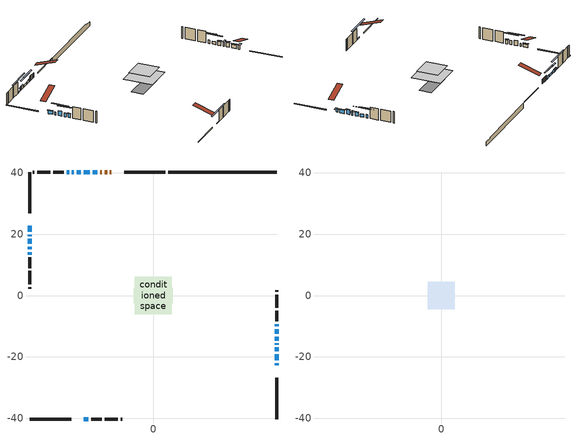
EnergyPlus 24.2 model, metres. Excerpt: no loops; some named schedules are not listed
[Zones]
conditioned space
 floor outside (Floor1 construction): -1.6,-1.6 -1.6,1.6 1.6,1.6 1.6,-1.6 z0.54
 floor adiabatic (AdiabaticFloorConstruction): -6.05,-6.05 -6.05,6.05 6.05,6.05 6.05,-6.05 z2.98
 floor foundation (Slab1 construction): -6.32,-2.51 -6.32,2.51 6.32,2.51 6.32,-2.51 z-1.59
 wall outside (RimJoist1 construction): 3.93,40.22 -9.52,40.22 / -40.22,-40.22 -26.77,-40.22 / -40.22,40.22 -40.22,26.77 / 40.22,-40.22 40.22,-26.77 z0.54:0.84
 wall outside (AdiabaticWallConstruction 1): -13.65,40.22 -14.09,40.22 / -15.02,40.22 -15.84,40.22 / -16.77,40.22 -17.33,40.22 z0.54:2.57
 wall outside (AdiabaticWallConstruction): 40.22,-22.64 40.22,-22.03 / 40.22,-15.99 40.22,-15.63 z0.54:2.22; 40.22,-21.1 40.22,-19.11 / 40.22,-10.05 40.22,-9.38 z0.54:2.04; 40.22,-18.18 40.22,-16.91 z0.54:2.47; -18.26,40.22 -19.78,40.22 / -40.22,19.83 -40.22,19.37 z0.54:1.76; -20.71,40.22 -22.64,40.22 / -25.82,40.22 -26.48,40.22 z0.54:1.51; -23.57,40.22 -24.89,40.22 z0.54:1.63; -40.22,22.64 -40.22,20.76 z0.54:1.84; -27.41,40.22 -28.15,40.22 / -22.64,-40.22 -21.16,-40.22 z0.54:0.82; 40.22,-14.7 40.22,-13.38 / -40.22,15.89 -40.22,15.07 / -40.22,14.15 -40.22,13.33 z0.54:2.19; -40.22,18.44 -40.22,16.82 z0.54:2.62; 40.22,-12.45 40.22,-10.97 z0.54:1.81
 wall outside (Wall1 construction): -29.08,40.22 -32.57,40.22 / -20.23,-40.22 -16.74,-40.22 / -40.22,12.4 -40.22,8.91 / 40.22,-8.46 40.22,-4.96 z0.54:5.42
 wall outside (Wall2 construction): -33.5,40.22 -37.8,40.22 / -15.81,-40.22 -11.5,-40.22 / -40.22,7.98 -40.22,3.68 / 40.22,-4.03 40.22,0.27 z0.54:5.42
 wall outside (Wall3 construction): -38.73,40.22 -39.29,40.22 / -10.58,-40.22 -10.02,-40.22 / -40.22,2.75 -40.22,2.19 / 40.22,1.2 40.22,1.76 z0.54:5.42
 wall foundation (FoundationWall1 construction): 4.86,40.22,-1.59 4.86,40.22,0.54 36.68,40.22,0.54 36.68,40.22,0.04 40.22,40.22,0.04 40.22,40.22,-1.59
 window (WindowConstruction 13): 40.22,-22.64 40.22,-22.03 z0.54:2.22
 window (WindowConstruction 6): 40.22,-21.1 40.22,-19.11 z0.54:2.04
 window (WindowConstruction 7): 40.22,-18.18 40.22,-16.91 z0.54:2.47
 window (WindowConstruction 8): -18.26,40.22 -19.78,40.22 z0.54:1.76
 window (WindowConstruction 9): -20.71,40.22 -22.64,40.22 z0.54:1.51
 window (WindowConstruction 10): -23.57,40.22 -24.89,40.22 z0.54:1.63
 window (WindowConstruction 11): -25.82,40.22 -26.48,40.22 z0.54:1.51
 window (WindowConstruction 12): -40.22,22.64 -40.22,20.76 z0.54:1.84
 window (WindowConstruction 17): -40.22,19.83 -40.22,19.37 z0.54:1.76
 window (WindowConstruction 14): 40.22,-15.98 40.22,-15.63 z0.54:2.22
 window (WindowConstruction 15): -27.41,40.22 -28.15,40.22 z0.54:0.82
 window (WindowConstruction 16): -22.64,-40.22 -21.16,-40.22 z0.54:0.82
 window (WindowConstruction): 40.22,-14.7 40.22,-13.38 z0.54:2.19
 window (WindowConstruction 1): -40.22,18.44 -40.22,16.82 z0.54:2.62
 window (WindowConstruction 2): -40.22,15.89 -40.22,15.07 z0.54:2.19
 window (WindowConstruction 3): -40.22,14.14 -40.22,13.33 z0.54:2.19
 window (WindowConstruction 4): 40.22,-12.45 40.22,-10.97 z0.54:1.81
 window (WindowConstruction 5): 40.22,-10.05 40.22,-9.38 z0.54:2.04
 door (Door): -13.65,40.22 -14.09,40.22 z0.54:2.57
 door (Door 1): -15.02,40.22 -15.84,40.22 z0.54:2.57
 door (Door 2): -16.77,40.22 -17.33,40.22 z0.54:2.57
 ceiling adiabatic (AdiabaticFloorConstruction): 6.05,-6.05 6.05,6.05 -6.05,6.05 -6.05,-6.05 z2.98
attic - vented
 floor to conditioned space (Floor2 construction Reversed): -4.43,-4.43 -4.43,4.43 4.43,4.43 4.43,-4.43 z5.42
 roof outside (Roof1 construction): -12.72,40.22,5.42 -12.72,31.59,8.29 -10.45,31.59,8.29 -10.45,40.22,5.42; -23.57,-40.22,5.42 -23.57,-31.59,8.29 -25.84,-31.59,8.29 -25.84,-40.22,5.42; -40.22,23.57,5.42 -31.59,23.57,8.29 -31.59,25.84,8.29 -40.22,25.84,5.42; 40.22,-23.57,5.42 31.59,-23.57,8.29 31.59,-25.84,8.29 40.22,-25.84,5.42
shading: 40.22,-21.88 40.22,-22.79 41.74,-22.79 41.74,-21.88 z2.37; 40.22,-18.91 40.22,-21.3 40.63,-21.3 40.63,-18.91 z2.24; 40.22,-16.71 40.22,-18.39 40.63,-18.39 40.63,-16.71 z2.67; -22.51,40.22 -15.53,40.22 -15.53,40.63 -22.51,40.63 z4.49; -25.37,40.22 -17.98,40.22 -17.98,40.63 -25.37,40.63 z4.24; -25.09,40.22 -23.37,40.22 -23.37,40.63 -25.09,40.63 z1.83; -26.68,40.22 -25.62,40.22 -25.62,40.63 -26.68,40.63 z1.71; -40.22,20.56 -40.22,22.84 -40.63,22.84 -40.63,20.56 z2.04; 40.22,-15.48 40.22,-16.13 41.74,-16.13 41.74,-15.48 z2.37; -33.41,40.22 -22.15,40.22 -22.15,40.63 -33.41,40.63 z6.08; -15.9,-40.22 -27.9,-40.22 -27.9,-40.63 -15.9,-40.63 z6.08; 40.22,-13.23 40.22,-14.85 40.83,-14.85 40.83,-13.23 z2.34; -40.22,14.09 -40.22,21.17 -40.63,21.17 -40.63,14.09 z5.35; -40.22,12.34 -40.22,18.62 -40.63,18.62 -40.63,12.34 z4.92; -40.22,13.13 -40.22,14.35 -40.63,14.35 -40.63,13.13 z2.39; 40.22,-8.24 40.22,-15.18 40.63,-15.18 40.63,-8.24 z4.54; 40.22,-6.65 40.22,-12.78 40.63,-12.78 40.63,-6.65 z4.77
[Building]
Building 1: Terrain=Suburbs
[Site:Location]
Toronto City Centre_ON: Latitude {deg}=43.63; Longitude {deg}=-79.39; Time Zone {hr}=-5; Elevation {m}=77; Keep Site Location Information=Yes
[Site:GroundTemperature:Shallow]
5.01852, 3.26908, 3.12898, 3.95918, 7.29196, 10.6092, 13.4851, 15.3069, 15.4617, 13.9799, 11.1774, 7.9619
[Site:WaterMainsTemperature]
Calculation Method=Schedule; Temperature Schedule=mains temperature schedule
[Material] Roughness=Rough; Thermal Absorptance=0.9
Name | Thickness {m} | Conductivity {W/m-K} | Density {kg/m3} | Specific Heat {J/kg-K} | Solar Absorptance | Visible Absorptance
asphalt or fiberglass shingles | 0.00635 | 0.162714 | 1121.4 | 1465.45 | 0.4 | 0.4
ceiling loosefill ins | 0.254 | 0.0480833 | 16.02 | 1046.75 | 0.7 | 0.7
ceiling stud and cavity | 0.1397 | 0.634682 | 65.682 | 1177.47 | 0.7 | 0.7
concrete 4.0 in. | 0.1016 | 1.803125 | 2242.8 | 837.4 | 0.7 | 0.7
concrete 8.0 in. | 0.2032 | 1.803125 | 2242.8 | 837.4 | 0.7 | 0.7
door material | 0.04445 | 0.053851 | 512.64 | 1214.23 | 0.7 | 0.7
door material 1 | 0.04445 | 0.327969 | 512.64 | 1214.23 | 0.7 | 0.7
exterior vertical ins | 0.0264841 | 0.029427 | 32.04 | 1214.23 | 0.7 | 0.7
floor covering | 0.0127 | 0.0433444 | 54.468 | 1339.84 | 0.6 | 0.6
floor rigid ins; rim joist rigid ins; wall rigid ins | 0.051816 | 0.029427 | 32.04 | 1214.23 | 0.7 | 0.7
floor rigid ins 1; wall rigid ins 1 | 0.512978 | 0.029427 | 32.04 | 1214.23 | 0.7 | 0.7
floor stud and cavity | 0.1397 | 0.113469 | 92.3553 | 1139.71 | 0.7 | 0.7
floor stud and cavity 1 | 0.1397 | 1.75129 | 37.0049 | 1207.88 | 0.7 | 0.7
furniture material conditioned space 1 | 0.1524 | 0.115458 | 640.8 | 1214.23 | 0.6 | 0.6
gypsum board | 0.0127 | 0.160291 | 801 | 837.4 | 0.6 | 0.6
gypsum board 1 | 0.0127 | 0.160291 | 801 | 837.4 | 0.7 | 0.7
osb sheathing 0.5 in. | 0.0127 | 0.115458 | 512.64 | 1214.23 | 0.7 | 0.7
osb sheathing 0.75 in. | 0.01905 | 0.115458 | 512.64 | 1214.23 | 0.7 | 0.7
osb sheathing 2.0 in. | 0.0508 | 0.115458 | 512.64 | 1214.23 | 0.7 | 0.7
rim joist stud and cavity | 0.0508 | 0.035244 | 125.044 | 1163.47 | 0.6 | 0.6
wall stud and cavity | 0.1397 | 0.164263 | 139.0536 | 1170.24 | 0.7 | 0.7
wall stud and cavity 1 | 0.1397 | 0.161917 | 139.0536 | 1170.24 | 0.7 | 0.7
wall stud and cavity 2 | 0.1397 | 0.515213 | 139.0536 | 1170.24 | 0.7 | 0.7
wall stud and cavity 3 | 0.0889 | 0.380278 | 52.3479 | 1209.89 | 0.7 | 0.7
wall stud and cavity 4 | 0.0889 | 0.391764 | 83.0341 | 1211.67 | 0.7 | 0.7
wood siding | 0.0254 | 0.102417 | 544.68 | 1172.36 | 0.4 | 0.4
wood siding 1; wood siding 2; wood siding 3 | 0.0254 | 0.102417 | 544.68 | 1172.36 | 0.7 | 0.7
[WindowMaterial:SimpleGlazingSystem]
Name | U-Factor {W/m2-K} | Solar Heat Gain Coefficient
WindowMaterial | 2.35523 | 0.52
WindowMaterial 1 | 2.98038 | 0.59
WindowMaterial 10 | 2.17865 | 0.59
WindowMaterial 11 | 2.51649 | 0.59
WindowMaterial 12 | 2.665821 | 0.53
WindowMaterial 13 | 2.83446 | 0.27
WindowMaterial 14 | 2.56248 | 0.57
WindowMaterial 2 | 2.29278 | 0.55
WindowMaterial 3 | 2.211581 | 0.58
WindowMaterial 4 | 2.36432 | 0.52
WindowMaterial 5 | 2.17922 | 0.59
WindowMaterial 6 | 2.21442 | 0.58
WindowMaterial 7 | 2.234293 | 0.57
WindowMaterial 8 | 2.25473 | 0.56
WindowMaterial 9 | 2.42223 | 0.49
[Construction]
AdiabaticFloorConstruction: floor stud and cavity 1, floor rigid ins 1, osb sheathing 0.75 in., floor covering
AdiabaticWallConstruction: wood siding 2, wall rigid ins 1, wall stud and cavity 3, gypsum board
AdiabaticWallConstruction 1: wood siding 3, wall rigid ins 1, wall stud and cavity 3, gypsum board
Door; Door 2: door material
Door 1: door material 1
Floor1 construction: floor stud and cavity, floor rigid ins, osb sheathing 0.75 in., floor covering
Floor2 construction Reversed: gypsum board, ceiling stud and cavity, ceiling loosefill ins
FoundationWall1 construction: concrete 8.0 in., gypsum board 1
furniture construction conditioned space 1: furniture material conditioned space 1
PartitionWallConstruction: gypsum board, wall stud and cavity 4, gypsum board
RimJoist1 construction: wood siding 1, rim joist rigid ins, osb sheathing 2.0 in., rim joist stud and cavity
Roof1 construction: asphalt or fiberglass shingles
Slab1 construction: concrete 4.0 in.
Wall1 construction: wood siding, wall rigid ins, osb sheathing 0.5 in., wall stud and cavity, gypsum board
Wall2 construction: wood siding, wall rigid ins, osb sheathing 0.5 in., wall stud and cavity 1, gypsum board
Wall3 construction: wood siding, wall rigid ins, osb sheathing 0.5 in., wall stud and cavity 2, gypsum board
WindowConstruction: WindowMaterial
WindowConstruction 1: WindowMaterial 1
WindowConstruction 10: WindowMaterial 8
WindowConstruction 11: WindowMaterial 9
WindowConstruction 12: WindowMaterial 10
WindowConstruction 13: WindowMaterial 11
WindowConstruction 14: WindowMaterial 12
WindowConstruction 15; WindowConstruction 16: WindowMaterial 13
WindowConstruction 17: WindowMaterial 14
WindowConstruction 2; WindowConstruction 3: WindowMaterial 2
WindowConstruction 4: WindowMaterial 3
WindowConstruction 5; WindowConstruction 6: WindowMaterial 4
WindowConstruction 7: WindowMaterial 5
WindowConstruction 8: WindowMaterial 6
WindowConstruction 9: WindowMaterial 7
[Zone] Multiplier=1; Part of Total Floor Area=Yes
Name | Volume {m3}
attic - vented | 36.5727
conditioned space | 536.8
[Space]
Name | Zone | Volume {m3}
attic - vented 1 | attic - vented | 36.5727
conditioned space 1 | conditioned space | 536.8
[ZoneInfiltration:EffectiveLeakageArea]
infil attic - vented 1: Zone or Space=attic - vented 1; Schedule=Always On Discrete; Effective Air Leakage Area {cm2}=3300.21; Stack Coefficient=0.000199878; Wind Coefficient=9.55219e-06
[ZoneMixing]
whole house fan mix: Zone or Space=attic - vented; Schedule=Always On Continuous; Design Flow Rate Calculation Method=Flow/Zone; Design Flow Rate {m3/s}=0; Source Zone or Space=conditioned space
[SurfaceProperty:ExposedFoundationPerimeter]
Slab1: Exposed Perimeter Calculation Method=TotalExposedPerimeter; Total Exposed Perimeter {m}=35.356
[InternalMass] Zone or ZoneList=conditioned space; Space or SpaceList=conditioned space 1
Name | Construction | Surface Area {m2}
furniture mass conditioned space 1 | furniture construction conditioned space 1 | 88.132
partition wall mass | PartitionWallConstruction | 220.33
[Lights]
interior lighting: Zone or ZoneList or Space or SpaceList=conditioned space 1; Schedule=interior lighting schedule; Design Level Calculation Method=LightingLevel; Lighting Level {W}=343.2; Return Air Fraction=0; Fraction Radiant=0.6; Fraction Visible=0.2; Fraction Replaceable=1
[People]
occupants: Zone or ZoneList or Space or SpaceList=conditioned space 1; Number of People Schedule=occupants schedule; Number of People Calculation Method=People; Number of People=3; Fraction Radiant=0.314171; Sensible Heat Fraction=0.56303; Activity Level Schedule=occupants activity schedule; Carbon Dioxide Generation Rate {m3/s-W}=0; Enable ASHRAE 55 Comfort Warnings=No; Mean Radiant Temperature Calculation Type=EnclosureAveraged
[ElectricEquipment] Zone or ZoneList or Space or SpaceList=conditioned space 1; Design Level Calculation Method=EquipmentLevel
Name | Schedule | Design Level {W} | Fraction Latent | Fraction Radiant | Fraction Lost
clothes dryer | clothes dryer schedule | 140.772 | 0.015 | 0.081 | 0.85
clothes washer | clothes washer schedule | 32.1985 | 0.03 | 0.162 | 0.7
cooking range | cooking range schedule | 215.147 | 0.08 | 0.432 | 0.2
dishwasher | dishwasher schedule | 66.8632 | 0.3 | 0.18 | 0.4
fridge | fridge schedule | 72.9452 | 0 | 0.6 | 0
mech vent bath fan 0 | mech vent bath fan 0 schedule | 50.2 | 0 | 0 | 1
mech vent bath fan 1 | mech vent bath fan 1 schedule | 50.2 | 0 | 0 | 1
mech vent house fan | mech vent house fan schedule | 0 | 0 | 0 | 1
mech vent house fan cfis | mech vent house fan cfis schedule | 0 | 0 | 0 | 0
mech vent range fan 0 | mech vent range fan 0 schedule | 57 | 0 | 0 | 1
misc plug loads | misc plug loads schedule | 494.7 | 0.045 | 0.513 | 0.1
whole house fan | Always On Discrete | 0 | 0 | 0 | 1
[OtherEquipment] Zone or ZoneList or Space or SpaceList=conditioned space 1; Design Level Calculation Method=EquipmentLevel
Name | Fuel Type | Schedule | Design Level {W} | Fraction Latent | Fraction Radiant | Fraction Lost
clothes dryer 1 | Electricity | clothes dryer schedule | 0 | 0.015 | 0.081 | 0.85
cooking range 1 | Electricity | cooking range schedule | 0 | 0.08 | 0.432 | 0.2
general water use latent | None | general water use schedule | 62.594 | 1 | 0 | 0
general water use sensible | None | general water use schedule | -61.6891 | 0 | 0.6 | 0
mech vent house fan latent load | None | Always On Discrete | 0 | 1 | 0 | 0
mech vent house fan sensible load | None | Always On Discrete | 0 | 0 | 0 | 0
water heater energy adjustment1 | NaturalGas | Always On Discrete | 0.01 | 0 | 0 | 1
[ZoneInfiltration:DesignFlowRate] Zone or ZoneList or Space or SpaceList=conditioned space 1; Schedule=Always On Discrete; Design Flow Rate Calculation Method=Flow/Zone; Design Flow Rate {m3/s}=0
infil flow; natural vent flow; whole house fan flow
[Foundation:Kiva]
Foundation Kiva 1: Initial Indoor Air Temperature {C}=18; Wall Height Above Grade {m}=0.540014; Wall Depth Below Slab {m}=0.2032; Custom Block Material Name 1=exterior vertical ins; Custom Block Depth 1 {m}=2.13; Custom Block X Position 1 {m}=0.2159; Custom Block Z Position 1 {m}=0
[Foundation:Kiva:Settings]
Soil Conductivity {W/m-K}=0.849921; Soil Density {kg/m3}=1842.3; Soil Specific Heat {J/kg-K}=418.7; Ground Solar Absorptivity=0.9; Ground Thermal Absorptivity=0.9; Ground Surface Roughness {m}=0.03; Far-Field Width {m}=40; Deep-Ground Boundary Condition=ZeroFlux; Deep-Ground Depth {m}=40; Minimum Cell Dimension {m}=0.2; Maximum Cell Growth Coefficient=3; Simulation Timestep=Timestep
[Exterior:Lights]
exterior lighting: Schedule=exterior lighting schedule; Design Level {W}=75.6
[Schedule:Constant]
Name | Hourly Value
Always On Continuous; mech vent house fan schedule; mech vent house fan cfis schedule; Always On Discrete | 1
occupants activity schedule | 117.228
fridge schedule | 0
[Schedule:Week:Daily]
interior lighting schedule Week Rule - Jan1-Jan27: interior lighting schedule day, interior lighting schedule day, interior lighting schedule day, interior lighting schedule day, interior lighting schedule day, interior lighting schedule day, interior lighting schedule day, interior lighting schedule default day, interior lighting schedule default day, interior lighting schedule default day, interior lighting schedule default day, interior lighting schedule default day
interior lighting schedule Week Rule - Jan28-Feb3: interior lighting schedule day, interior lighting schedule day, interior lighting schedule day, interior lighting schedule day, interior lighting schedule day 1, interior lighting schedule day 1, interior lighting schedule day 1, interior lighting schedule default day, interior lighting schedule default day, interior lighting schedule default day, interior lighting schedule default day, interior lighting schedule default day
interior lighting schedule Week Rule - Feb4-Feb24: interior lighting schedule day 1, interior lighting schedule day 1, interior lighting schedule day 1, interior lighting schedule day 1, interior lighting schedule day 1, interior lighting schedule day 1, interior lighting schedule day 1, interior lighting schedule default day, interior lighting schedule default day, interior lighting schedule default day, interior lighting schedule default day, interior lighting schedule default day
interior lighting schedule Week Rule - Feb25-Mar3: interior lighting schedule day 1, interior lighting schedule day 1, interior lighting schedule day 1, interior lighting schedule day 1, interior lighting schedule day 2, interior lighting schedule day 2, interior lighting schedule day 2, interior lighting schedule default day, interior lighting schedule default day, interior lighting schedule default day, interior lighting schedule default day, interior lighting schedule default day
interior lighting schedule Week Rule - Mar4-Mar31: interior lighting schedule day 2, interior lighting schedule day 2, interior lighting schedule day 2, interior lighting schedule day 2, interior lighting schedule day 2, interior lighting schedule day 2, interior lighting schedule day 2, interior lighting schedule default day, interior lighting schedule default day, interior lighting schedule default day, interior lighting schedule default day, interior lighting schedule default day
interior lighting schedule Week Rule - Apr1-Apr28: interior lighting schedule day 3, interior lighting schedule day 3, interior lighting schedule day 3, interior lighting schedule day 3, interior lighting schedule day 3, interior lighting schedule day 3, interior lighting schedule day 3, interior lighting schedule default day, interior lighting schedule default day, interior lighting schedule default day, interior lighting schedule default day, interior lighting schedule default day
interior lighting schedule Week Rule - Apr29-May5: interior lighting schedule day 3, interior lighting schedule day 3, interior lighting schedule day 4, interior lighting schedule day 4, interior lighting schedule day 4, interior lighting schedule day 4, interior lighting schedule day 4, interior lighting schedule default day, interior lighting schedule default day, interior lighting schedule default day, interior lighting schedule default day, interior lighting schedule default day
interior lighting schedule Week Rule - May6-May26: interior lighting schedule day 4, interior lighting schedule day 4, interior lighting schedule day 4, interior lighting schedule day 4, interior lighting schedule day 4, interior lighting schedule day 4, interior lighting schedule day 4, interior lighting schedule default day, interior lighting schedule default day, interior lighting schedule default day, interior lighting schedule default day, interior lighting schedule default day
interior lighting schedule Week Rule - May27-Jun2: interior lighting schedule day 4, interior lighting schedule day 4, interior lighting schedule day 4, interior lighting schedule day 4, interior lighting schedule day 4, interior lighting schedule day 5, interior lighting schedule day 5, interior lighting schedule default day, interior lighting schedule default day, interior lighting schedule default day, interior lighting schedule default day, interior lighting schedule default day
interior lighting schedule Week Rule - Jun3-Jun30: interior lighting schedule day 5, interior lighting schedule day 5, interior lighting schedule day 5, interior lighting schedule day 5, interior lighting schedule day 5, interior lighting schedule day 5, interior lighting schedule day 5, interior lighting schedule default day, interior lighting schedule default day, interior lighting schedule default day, interior lighting schedule default day, interior lighting schedule default day
interior lighting schedule Week Rule - Jul1-Jul28: interior lighting schedule day 6, interior lighting schedule day 6, interior lighting schedule day 6, interior lighting schedule day 6, interior lighting schedule day 6, interior lighting schedule day 6, interior lighting schedule day 6, interior lighting schedule default day, interior lighting schedule default day, interior lighting schedule default day, interior lighting schedule default day, interior lighting schedule default day
interior lighting schedule Week Rule - Jul29-Aug4: interior lighting schedule day 6, interior lighting schedule day 6, interior lighting schedule day 6, interior lighting schedule day 7, interior lighting schedule day 7, interior lighting schedule day 7, interior lighting schedule day 7, interior lighting schedule default day, interior lighting schedule default day, interior lighting schedule default day, interior lighting schedule default day, interior lighting schedule default day
interior lighting schedule Week Rule - Aug5-Aug25: interior lighting schedule day 7, interior lighting schedule day 7, interior lighting schedule day 7, interior lighting schedule day 7, interior lighting schedule day 7, interior lighting schedule day 7, interior lighting schedule day 7, interior lighting schedule default day, interior lighting schedule default day, interior lighting schedule default day, interior lighting schedule default day, interior lighting schedule default day
interior lighting schedule Week Rule - Aug26-Sep1: interior lighting schedule day 7, interior lighting schedule day 7, interior lighting schedule day 7, interior lighting schedule day 7, interior lighting schedule day 7, interior lighting schedule day 7, interior lighting schedule day 8, interior lighting schedule default day, interior lighting schedule default day, interior lighting schedule default day, interior lighting schedule default day, interior lighting schedule default day
interior lighting schedule Week Rule - Sep2-Sep29: interior lighting schedule day 8, interior lighting schedule day 8, interior lighting schedule day 8, interior lighting schedule day 8, interior lighting schedule day 8, interior lighting schedule day 8, interior lighting schedule day 8, interior lighting schedule default day, interior lighting schedule default day, interior lighting schedule default day, interior lighting schedule default day, interior lighting schedule default day
interior lighting schedule Week Rule - Sep30-Oct6: interior lighting schedule day 8, interior lighting schedule day 9, interior lighting schedule day 9, interior lighting schedule day 9, interior lighting schedule day 9, interior lighting schedule day 9, interior lighting schedule day 9, interior lighting schedule default day, interior lighting schedule default day, interior lighting schedule default day, interior lighting schedule default day, interior lighting schedule default day
interior lighting schedule Week Rule - Oct7-Oct27: interior lighting schedule day 9, interior lighting schedule day 9, interior lighting schedule day 9, interior lighting schedule day 9, interior lighting schedule day 9, interior lighting schedule day 9, interior lighting schedule day 9, interior lighting schedule default day, interior lighting schedule default day, interior lighting schedule default day, interior lighting schedule default day, interior lighting schedule default day
interior lighting schedule Week Rule - Oct28-Nov3: interior lighting schedule day 9, interior lighting schedule day 9, interior lighting schedule day 9, interior lighting schedule day 9, interior lighting schedule day 10, interior lighting schedule day 10, interior lighting schedule day 10, interior lighting schedule default day, interior lighting schedule default day, interior lighting schedule default day, interior lighting schedule default day, interior lighting schedule default day
interior lighting schedule Week Rule - Nov4-Nov24: interior lighting schedule day 10, interior lighting schedule day 10, interior lighting schedule day 10, interior lighting schedule day 10, interior lighting schedule day 10, interior lighting schedule day 10, interior lighting schedule day 10, interior lighting schedule default day, interior lighting schedule default day, interior lighting schedule default day, interior lighting schedule default day, interior lighting schedule default day
interior lighting schedule Week Rule - Nov25-Dec1: interior lighting schedule day 10, interior lighting schedule day 10, interior lighting schedule day 10, interior lighting schedule day 10, interior lighting schedule day 10, interior lighting schedule day 10, interior lighting schedule day 11, interior lighting schedule default day, interior lighting schedule default day, interior lighting schedule default day, interior lighting schedule default day, interior lighting schedule default day
interior lighting schedule Week Rule - Dec2-Dec31: interior lighting schedule day 11, interior lighting schedule day 11, interior lighting schedule day 11, interior lighting schedule day 11, interior lighting schedule day 11, interior lighting schedule day 11, interior lighting schedule day 11, interior lighting schedule default day, interior lighting schedule default day, interior lighting schedule default day, interior lighting schedule default day, interior lighting schedule default day
occupants schedule Week Rule - Jan1-Dec31: occupants schedule day, occupants schedule day, occupants schedule day, occupants schedule day, occupants schedule day, occupants schedule day, occupants schedule day, occupants schedule default day, occupants schedule default day, occupants schedule default day, occupants schedule default day, occupants schedule default day
clothes dryer schedule Week Rule - Jan1-Dec31: clothes dryer schedule day, clothes dryer schedule day, clothes dryer schedule day, clothes dryer schedule day, clothes dryer schedule day, clothes dryer schedule day, clothes dryer schedule day, clothes dryer schedule default day, clothes dryer schedule default day, clothes dryer schedule default day, clothes dryer schedule default day, clothes dryer schedule default day
clothes washer schedule Week Rule - Jan1-Dec31: clothes washer schedule day, clothes washer schedule day, clothes washer schedule day, clothes washer schedule day, clothes washer schedule day, clothes washer schedule day, clothes washer schedule day, clothes washer schedule default day, clothes washer schedule default day, clothes washer schedule default day, clothes washer schedule default day, clothes washer schedule default day
cooking range schedule Week Rule - Jan1-Dec31: cooking range schedule day, cooking range schedule day, cooking range schedule day, cooking range schedule day, cooking range schedule day, cooking range schedule day, cooking range schedule day, cooking range schedule default day, cooking range schedule default day, cooking range schedule default day, cooking range schedule default day, cooking range schedule default day
dishwasher schedule Week Rule - Jan1-Dec31: dishwasher schedule day, dishwasher schedule day, dishwasher schedule day, dishwasher schedule day, dishwasher schedule day, dishwasher schedule day, dishwasher schedule day, dishwasher schedule default day, dishwasher schedule default day, dishwasher schedule default day, dishwasher schedule default day, dishwasher schedule default day
mech vent bath fan 0 schedule Week Rule - Jan1-Dec31: mech vent bath fan 0 schedule day, mech vent bath fan 0 schedule day, mech vent bath fan 0 schedule day, mech vent bath fan 0 schedule day, mech vent bath fan 0 schedule day, mech vent bath fan 0 schedule day, mech vent bath fan 0 schedule day, mech vent bath fan 0 schedule default day, mech vent bath fan 0 schedule default day, mech vent bath fan 0 schedule default day, mech vent bath fan 0 schedule default day, mech vent bath fan 0 schedule default day
mech vent bath fan 1 schedule Week Rule - Jan1-Dec31: mech vent bath fan 1 schedule day, mech vent bath fan 1 schedule day, mech vent bath fan 1 schedule day, mech vent bath fan 1 schedule day, mech vent bath fan 1 schedule day, mech vent bath fan 1 schedule day, mech vent bath fan 1 schedule day, mech vent bath fan 1 schedule default day, mech vent bath fan 1 schedule default day, mech vent bath fan 1 schedule default day, mech vent bath fan 1 schedule default day, mech vent bath fan 1 schedule default day
mech vent range fan 0 schedule Week Rule - Jan1-Dec31: mech vent range fan 0 schedule day, mech vent range fan 0 schedule day, mech vent range fan 0 schedule day, mech vent range fan 0 schedule day, mech vent range fan 0 schedule day, mech vent range fan 0 schedule day, mech vent range fan 0 schedule day, mech vent range fan 0 schedule default day, mech vent range fan 0 schedule default day, mech vent range fan 0 schedule default day, mech vent range fan 0 schedule default day, mech vent range fan 0 schedule default day
misc plug loads schedule Week Rule - Jan1-Dec31: misc plug loads schedule day, misc plug loads schedule day, misc plug loads schedule day, misc plug loads schedule day, misc plug loads schedule day, misc plug loads schedule day, misc plug loads schedule day, misc plug loads schedule default day, misc plug loads schedule default day, misc plug loads schedule default day, misc plug loads schedule default day, misc plug loads schedule default day
general water use schedule Week Rule - Jan1-Dec31: general water use schedule day, general water use schedule day, general water use schedule day, general water use schedule day, general water use schedule day, general water use schedule day, general water use schedule day, general water use schedule default day, general water use schedule default day, general water use schedule default day, general water use schedule default day, general water use schedule default day
exterior lighting schedule Week Rule - Jan1-Jan27: exterior lighting schedule day, exterior lighting schedule day, exterior lighting schedule day, exterior lighting schedule day, exterior lighting schedule day, exterior lighting schedule day, exterior lighting schedule day, exterior lighting schedule default day, exterior lighting schedule default day, exterior lighting schedule default day, exterior lighting schedule default day, exterior lighting schedule default day
exterior lighting schedule Week Rule - Jan28-Feb3: exterior lighting schedule day, exterior lighting schedule day, exterior lighting schedule day, exterior lighting schedule day, exterior lighting schedule day 1, exterior lighting schedule day 1, exterior lighting schedule day 1, exterior lighting schedule default day, exterior lighting schedule default day, exterior lighting schedule default day, exterior lighting schedule default day, exterior lighting schedule default day
exterior lighting schedule Week Rule - Feb4-Feb24: exterior lighting schedule day 1, exterior lighting schedule day 1, exterior lighting schedule day 1, exterior lighting schedule day 1, exterior lighting schedule day 1, exterior lighting schedule day 1, exterior lighting schedule day 1, exterior lighting schedule default day, exterior lighting schedule default day, exterior lighting schedule default day, exterior lighting schedule default day, exterior lighting schedule default day
exterior lighting schedule Week Rule - Feb25-Mar3: exterior lighting schedule day 1, exterior lighting schedule day 1, exterior lighting schedule day 1, exterior lighting schedule day 1, exterior lighting schedule day 2, exterior lighting schedule day 2, exterior lighting schedule day 2, exterior lighting schedule default day, exterior lighting schedule default day, exterior lighting schedule default day, exterior lighting schedule default day, exterior lighting schedule default day
exterior lighting schedule Week Rule - Mar4-Mar31: exterior lighting schedule day 2, exterior lighting schedule day 2, exterior lighting schedule day 2, exterior lighting schedule day 2, exterior lighting schedule day 2, exterior lighting schedule day 2, exterior lighting schedule day 2, exterior lighting schedule default day, exterior lighting schedule default day, exterior lighting schedule default day, exterior lighting schedule default day, exterior lighting schedule default day
exterior lighting schedule Week Rule - Apr1-Apr28: exterior lighting schedule day 3, exterior lighting schedule day 3, exterior lighting schedule day 3, exterior lighting schedule day 3, exterior lighting schedule day 3, exterior lighting schedule day 3, exterior lighting schedule day 3, exterior lighting schedule default day, exterior lighting schedule default day, exterior lighting schedule default day, exterior lighting schedule default day, exterior lighting schedule default day
exterior lighting schedule Week Rule - Apr29-May5: exterior lighting schedule day 3, exterior lighting schedule day 3, exterior lighting schedule day 4, exterior lighting schedule day 4, exterior lighting schedule day 4, exterior lighting schedule day 4, exterior lighting schedule day 4, exterior lighting schedule default day, exterior lighting schedule default day, exterior lighting schedule default day, exterior lighting schedule default day, exterior lighting schedule default day
exterior lighting schedule Week Rule - May6-May26: exterior lighting schedule day 4, exterior lighting schedule day 4, exterior lighting schedule day 4, exterior lighting schedule day 4, exterior lighting schedule day 4, exterior lighting schedule day 4, exterior lighting schedule day 4, exterior lighting schedule default day, exterior lighting schedule default day, exterior lighting schedule default day, exterior lighting schedule default day, exterior lighting schedule default day
exterior lighting schedule Week Rule - May27-Jun2: exterior lighting schedule day 4, exterior lighting schedule day 4, exterior lighting schedule day 4, exterior lighting schedule day 4, exterior lighting schedule day 4, exterior lighting schedule day 5, exterior lighting schedule day 5, exterior lighting schedule default day, exterior lighting schedule default day, exterior lighting schedule default day, exterior lighting schedule default day, exterior lighting schedule default day
exterior lighting schedule Week Rule - Jun3-Jun30: exterior lighting schedule day 5, exterior lighting schedule day 5, exterior lighting schedule day 5, exterior lighting schedule day 5, exterior lighting schedule day 5, exterior lighting schedule day 5, exterior lighting schedule day 5, exterior lighting schedule default day, exterior lighting schedule default day, exterior lighting schedule default day, exterior lighting schedule default day, exterior lighting schedule default day
exterior lighting schedule Week Rule - Jul1-Jul28: exterior lighting schedule day 6, exterior lighting schedule day 6, exterior lighting schedule day 6, exterior lighting schedule day 6, exterior lighting schedule day 6, exterior lighting schedule day 6, exterior lighting schedule day 6, exterior lighting schedule default day, exterior lighting schedule default day, exterior lighting schedule default day, exterior lighting schedule default day, exterior lighting schedule default day
[Schedule:Year]
interior lighting schedule: interior lighting schedule Week Rule - Jan1-Jan27, 1, 1, 1, 27, interior lighting schedule Week Rule - Jan28-Feb3, 1, 28, 2, 3, interior lighting schedule Week Rule - Feb4-Feb24, 2, 4, 2, 24, interior lighting schedule Week Rule - Feb25-Mar3, 2, 25, 3, 3, interior lighting schedule Week Rule - Mar4-Mar31, 3, 4, 3, 31, interior lighting schedule Week Rule - Apr1-Apr28, 4, 1, 4, 28, interior lighting schedule Week Rule - Apr29-May5, 4, 29, 5, 5, interior lighting schedule Week Rule - May6-May26, 5, 6, 5, 26, interior lighting schedule Week Rule - May27-Jun2, 5, 27, 6, 2, interior lighting schedule Week Rule - Jun3-Jun30, 6, 3, 6, 30, interior lighting schedule Week Rule - Jul1-Jul28, 7, 1, 7, 28, interior lighting schedule Week Rule - Jul29-Aug4, 7, 29, 8, 4, interior lighting schedule Week Rule - Aug5-Aug25, 8, 5, 8, 25, interior lighting schedule Week Rule - Aug26-Sep1, 8, 26, 9, 1, interior lighting schedule Week Rule - Sep2-Sep29, 9, 2, 9, 29, interior lighting schedule Week Rule - Sep30-Oct6, 9, 30, 10, 6, interior lighting schedule Week Rule - Oct7-Oct27, 10, 7, 10, 27, interior lighting schedule Week Rule - Oct28-Nov3, 10, 28, 11, 3, interior lighting schedule Week Rule - Nov4-Nov24, 11, 4, 11, 24, interior lighting schedule Week Rule - Nov25-Dec1, 11, 25, 12, 1, interior lighting schedule Week Rule - Dec2-Dec31, 12, 2, 12, 31
occupants schedule: occupants schedule Week Rule - Jan1-Dec31, 1, 1, 12, 31
clothes dryer schedule: clothes dryer schedule Week Rule - Jan1-Dec31, 1, 1, 12, 31
clothes washer schedule: clothes washer schedule Week Rule - Jan1-Dec31, 1, 1, 12, 31
cooking range schedule: cooking range schedule Week Rule - Jan1-Dec31, 1, 1, 12, 31
dishwasher schedule: dishwasher schedule Week Rule - Jan1-Dec31, 1, 1, 12, 31
mech vent bath fan 0 schedule: mech vent bath fan 0 schedule Week Rule - Jan1-Dec31, 1, 1, 12, 31
mech vent bath fan 1 schedule: mech vent bath fan 1 schedule Week Rule - Jan1-Dec31, 1, 1, 12, 31
mech vent range fan 0 schedule: mech vent range fan 0 schedule Week Rule - Jan1-Dec31, 1, 1, 12, 31
misc plug loads schedule: misc plug loads schedule Week Rule - Jan1-Dec31, 1, 1, 12, 31
general water use schedule: general water use schedule Week Rule - Jan1-Dec31, 1, 1, 12, 31
exterior lighting schedule: exterior lighting schedule Week Rule - Jan1-Jan27, 1, 1, 1, 27, exterior lighting schedule Week Rule - Jan28-Feb3, 1, 28, 2, 3, exterior lighting schedule Week Rule - Feb4-Feb24, 2, 4, 2, 24, exterior lighting schedule Week Rule - Feb25-Mar3, 2, 25, 3, 3, exterior lighting schedule Week Rule - Mar4-Mar31, 3, 4, 3, 31, exterior lighting schedule Week Rule - Apr1-Apr28, 4, 1, 4, 28, exterior lighting schedule Week Rule - Apr29-May5, 4, 29, 5, 5, exterior lighting schedule Week Rule - May6-May26, 5, 6, 5, 26, exterior lighting schedule Week Rule - May27-Jun2, 5, 27, 6, 2, exterior lighting schedule Week Rule - Jun3-Jun30, 6, 3, 6, 30, exterior lighting schedule Week Rule - Jul1-Jul28, 7, 1, 7, 28, exterior lighting schedule Week Rule - Jul29-Aug4, 7, 29, 8, 4, exterior lighting schedule Week Rule - Aug5-Aug25, 8, 5, 8, 25, exterior lighting schedule Week Rule - Aug26-Sep1, 8, 26, 9, 1, exterior lighting schedule Week Rule - Sep2-Sep29, 9, 2, 9, 29, exterior lighting schedule Week Rule - Sep30-Oct6, 9, 30, 10, 6, exterior lighting schedule Week Rule - Oct7-Oct27, 10, 7, 10, 27, exterior lighting schedule Week Rule - Oct28-Nov3, 10, 28, 11, 3, exterior lighting schedule Week Rule - Nov4-Nov24, 11, 4, 11, 24, exterior lighting schedule Week Rule - Nov25-Dec1, 11, 25, 12, 1, exterior lighting schedule Week Rule - Dec2-Dec31, 12, 2, 12, 31
[Schedule:Compact]
mains temperature schedule: Through: 01/01, For: AllDays, Until: 24:00, 8.80333, Through: 01/02, For: AllDays, Until: 24:00, 8.74333, Through: 01/03, For: AllDays, Until: 24:00, 8.68389, Through: 01/04, For: AllDays, Until: 24:00, 8.62611, Through: 01/05, For: AllDays, Until: 24:00, 8.56944, Through: 01/06, For: AllDays, Until: 24:00, 8.51389, Through: 01/07, For: AllDays, Until: 24:00, 8.45944, Through: 01/08, For: AllDays, Until: 24:00, 8.40611, Through: 01/09, For: AllDays, Until: 24:00, 8.35389, Through: 01/10, For: AllDays, Until: 24:00, 8.30278, Through: 01/11, For: AllDays, Until: 24:00, 8.25333, Through: 01/12, For: AllDays, Until: 24:00, 8.205, Through: 01/13, For: AllDays, Until: 24:00, 8.15778, Through: 01/14, For: AllDays, Until: 24:00, 8.11222, Through: 01/15, For: AllDays, Until: 24:00, 8.06778, Through: 01/16, For: AllDays, Until: 24:00, 8.02444, Through: 01/17, For: AllDays, Until: 24:00, 7.98222, Through: 01/18, For: AllDays, Until: 24:00, 7.94167, Through: 01/19, For: AllDays, Until: 24:00, 7.90222, Through: 01/20, For: AllDays, Until: 24:00, 7.86444, Through: 01/21, For: AllDays, Until: 24:00, 7.82778, Through: 01/22, For: AllDays, Until: 24:00, 7.79278, Through: 01/23, For: AllDays, Until: 24:00, 7.75889, Through: 01/24, For: AllDays, Until: 24:00, 7.72667, Through: 01/25, For: AllDays, Until: 24:00, 7.69556, Through: 01/26, For: AllDays, Until: 24:00, 7.66611, Through: 01/27, For: AllDays, Until: 24:00, 7.63778, Through: 01/28, For: AllDays, Until: 24:00, 7.61111, Through: 01/29, For: AllDays, Until: 24:00, 7.58556, Through: 01/30, For: AllDays, Until: 24:00, 7.56167, Through: 01/31, For: AllDays, Until: 24:00, 7.53944, Through: 02/01, For: AllDays, Until: 24:00, 7.51833, Through: 02/02, For: AllDays, Until: 24:00, 7.49889, Through: 02/03, For: AllDays, Until: 24:00, 7.48111, Through: 02/04, For: AllDays, Until: 24:00, 7.46444, Through: 02/05, For: AllDays, Until: 24:00, 7.44944, Through: 02/06, For: AllDays, Until: 24:00, 7.43556, Through: 02/07, For: AllDays, Until: 24:00, 7.42333, Through: 02/08, For: AllDays, Until: 24:00, 7.41278, Through: 02/09, For: AllDays, Until: 24:00, 7.40389, Through: 02/10, For: AllDays, Until: 24:00, 7.39611, Through: 02/11, For: AllDays, Until: 24:00, 7.39, Through: 02/12, For: AllDays, Until: 24:00, 7.38556, Through: 02/13, For: AllDays, Until: 24:00, 7.38222, Through: 02/14, For: AllDays, Until: 24:00, 7.38056, Through: 02/15, For: AllDays, Until: 24:00, 7.38056, Through: 02/16, For: AllDays, Until: 24:00, 7.38222, Through: 02/17, For: AllDays, Until: 24:00, 7.385, Through: 02/18, For: AllDays, Until: 24:00, 7.38944, Through: 02/19, For: AllDays, Until: 24:00, 7.395, Through: 02/20, For: AllDays, Until: 24:00, 7.40278, Through: 02/21, For: AllDays, Until: 24:00, 7.41167, Through: 02/22, For: AllDays, Until: 24:00, 7.42222, Through: 02/23, For: AllDays, Until: 24:00, 7.43389, Through: 02/24, For: AllDays, Until: 24:00, 7.44722, Through: 02/25, For: AllDays, Until: 24:00, 7.46222, Through: 02/26, For: AllDays, Until: 24:00, 7.47833, Through: 02/27, For: AllDays, Until: 24:00, 7.49611, Through: 02/28, For: AllDays, Until: 24:00, 7.51556, Through: 03/01, For: AllDays, Until: 24:00, 7.53667, Through: 03/02, For: AllDays, Until: 24:00, 7.55889, Through: 03/03, For: AllDays, Until: 24:00, 7.58222, Through: 03/04, For: AllDays, Until: 24:00, 7.60722, Through: 03/05, For: AllDays, Until: 24:00, 7.63389, Through: 03/06, For: AllDays, Until: 24:00, 7.66222, Through: 03/07, For: AllDays, Until: 24:00, 7.69111, Through: 03/08, For: AllDays, Until: 24:00, 7.72222, Through: 03/09, For: AllDays, Until: 24:00, 7.75444, Through: 03/10, For: AllDays, Until: 24:00, 7.78778, Through: 03/11, For: AllDays, Until: 24:00, 7.82278, Through: 03/12, For: AllDays, Until: 24:00, 7.85944, Through: 03/13, For: AllDays, Until: 24:00, 7.89722, Through: 03/14, For: AllDays, Until: 24:00, 7.93611, Through: 03/15, For: AllDays, Until: 24:00, 7.97667, Through: 03/16, For: AllDays, Until: 24:00, 8.01833, Through: 03/17, For: AllDays, Until: 24:00, 8.06167, Through: 03/18, For: AllDays, Until: 24:00, 8.10611, Through: 03/19, For: AllDays, Until: 24:00, 8.15167, Through: 03/20, For: AllDays, Until: 24:00, 8.19833, Through: 03/21, For: AllDays, Until: 24:00, 8.24667, Through: 03/22, For: AllDays, Until: 24:00, 8.29611, Through: 03/23, For: AllDays, Until: 24:00, 8.34667, Through: 03/24, For: AllDays, Until: 24:00, 8.39889, Through: 03/25, For: AllDays, Until: 24:00, 8.45167, Through: 03/26, For: AllDays, Until: 24:00, 8.50611, Through: 03/27, For: AllDays, Until: 24:00, 8.56167, Through: 03/28, For: AllDays, Until: 24:00, 8.61833, Through: 03/29, For: AllDays, Until: 24:00, 8.67611, Through: 03/30, For: AllDays, Until: 24:00, 8.735, Through: 03/31, For: AllDays, Until: 24:00, 8.795, Through: 04/01, For: AllDays, Until: 24:00, 8.85611, Through: 04/02, For: AllDays, Until: 24:00, 8.91833, Through: 04/03, For: AllDays, Until: 24:00, 8.98167, Through: 04/04, For: AllDays, Until: 24:00, 9.04556, Through: 04/05, For: AllDays, Until: 24:00, 9.11111, Through: 04/06, For: AllDays, Until: 24:00, 9.17722, Through: 04/07, For: AllDays, Until: 24:00, 9.24444, Through: 04/08, For: AllDays, Until: 24:00, 9.31222, Through: 04/09, For: AllDays, Until: 24:00, 9.38167, Through: 04/10, For: AllDays, Until: 24:00, 9.45167, Through: 04/11, For: AllDays, Until: 24:00, 9.52222, Through: 04/12, For: AllDays, Until: 24:00, 9.59444, Through: 04/13, For: AllDays, Until: 24:00, 9.66667, Through: 04/14, For: AllDays, Until: 24:00, 9.74, Through: 04/15, For: AllDays, Until: 24:00, 9.81444, Through: 04/16, For: AllDays, Until: 24:00, 9.88944, Through: 04/17, For: AllDays, Until: 24:00, 9.96556, Through: 04/18, For: AllDays, Until: 24:00, 10.0417, Through: 04/19, For: AllDays, Until: 24:00, 10.1189, Through: 04/20, For: AllDays, Until: 24:00, 10.1972, Through: 04/21, For: AllDays, Until: 24:00, 10.2756, Through: 04/22, For: AllDays, Until: 24:00, 10.355, Through: 04/23, For: AllDays, Until: 24:00, 10.435, Through: 04/24, For: AllDays, Until: 24:00, 10.515, Through: 04/25, For: AllDays, Until: 24:00, 10.5961, Through: 04/26, For: AllDays, Until: 24:00, 10.6778, Through: 04/27, For: AllDays, Until: 24:00, 10.76, Through: 04/28, For: AllDays, Until: 24:00, 10.8428, Through: 04/29, For: AllDays, Until: 24:00, 10.9261, Through: 04/30, For: AllDays, Until: 24:00, 11.0094, Through: 05/01, For: AllDays, Until: 24:00, 11.0933, Through: 05/02, For: AllDays, Until: 24:00, 11.1778, Through: 05/03, For: AllDays, Until: 24:00, 11.2628, Through: 05/04, For: AllDays, Until: 24:00, 11.3478, Through: 05/05, For: AllDays, Until: 24:00, 11.4333, Through: 05/06, For: AllDays, Until: 24:00, 11.5189, Through: 05/07, For: AllDays, Until: 24:00, 11.605, Through: 05/08, For: AllDays, Until: 24:00, 11.6917, Through: 05/09, For: AllDays, Until: 24:00, 11.7778, Through: 05/10, For: AllDays, Until: 24:00, 11.865, Through: 05/11, For: AllDays, Until: 24:00, 11.9517, Through: 05/12, For: AllDays, Until: 24:00, 12.0389, Through: 05/13, For: AllDays, Until: 24:00, 12.1261, Through: 05/14, For: AllDays, Until: 24:00, 12.2133, Through: 05/15, For: AllDays, Until: 24:00, 12.3006, Through: 05/16, For: AllDays, Until: 24:00, 12.3883, Through: 05/17, For: AllDays, Until: 24:00, 12.4756, Through: 05/18, For: AllDays, Until: 24:00, 12.5628, Through: 05/19, For: AllDays, Until: 24:00, 12.6506, Through: 05/20, For: AllDays, Until: 24:00, 12.7378, Through: 05/21, For: AllDays, Until: 24:00, 12.825, Through: 05/22, For: AllDays, Until: 24:00, 12.9122, Through: 05/23, For: AllDays, Until: 24:00, 12.9994, Through: 05/24, For: AllDays, Until: 24:00, 13.0861, Through: 05/25, For: AllDays, Until: 24:00, 13.1728, Through: 05/26, For: AllDays, Until: 24:00, 13.2594, Through: 05/27, For: AllDays, Until: 24:00, 13.3456, Through: 05/28, For: AllDays, Until: 24:00, 13.4317, Through: 05/29, For: AllDays, Until: 24:00, 13.5172, Through: 05/30, For: AllDays, Until: 24:00, 13.6028, Through: 05/31, For: AllDays, Until: 24:00, 13.6878, Through: 06/01, For: AllDays, Until: 24:00, 13.7722, Through: 06/02, For: AllDays, Until: 24:00, 13.8567, Through: 06/03, For: AllDays, Until: 24:00, 13.9406, Through: 06/04, For: AllDays, Until: 24:00, 14.0239, Through: 06/05, For: AllDays, Until: 24:00, 14.1067, Through: 06/06, For: AllDays, Until: 24:00, 14.1894, Through: 06/07, For: AllDays, Until: 24:00, 14.2711, Through: 06/08, For: AllDays, Until: 24:00, 14.3528, Through: 06/09, For: AllDays, Until: 24:00, 14.4339, Through: 06/10, For: AllDays, Until: 24:00, 14.5139, Through: 06/11, For: AllDays, Until: 24:00, 14.5939, Through: 06/12, For: AllDays, Until: 24:00, 14.6728, Through: 06/13, For: AllDays, Until: 24:00, 14.7511, Through: 06/14, For: AllDays, Until: 24:00, 14.8289, Through: 06/15, For: AllDays, Until: 24:00, 14.9061, Through: 06/16, For: AllDays, Until: 24:00, 14.9822, Through: 06/17, For: AllDays, Until: 24:00, 15.0578, Through: 06/18, For: AllDays, Until: 24:00, 15.1328, Through: 06/19, For: AllDays, Until: 24:00, 15.2067, Through: 06/20, For: AllDays, Until: 24:00, 15.28, Through: 06/21, For: AllDays, Until: 24:00, 15.3522, Through: 06/22, For: AllDays, Until: 24:00, 15.4239, Through: 06/23, For: AllDays, Until: 24:00, 15.4944, Through: 06/24, For: AllDays, Until: 24:00, 15.5639, Through: 06/25, For: AllDays, Until: 24:00, 15.6328, Through: 06/26, For: AllDays, Until: 24:00, 15.7006, Through: 06/27, For: AllDays, Until: 24:00, 15.7678, Through: 06/28, For: AllDays, Until: 24:00, 15.8333, Through: 06/29, For: AllDays, Until: 24:00, 15.8983, Through: 06/30, For: AllDays, Until: 24:00, 15.9622, Through: 07/01, For: AllDays, Until: 24:00, 16.025, Through: 07/02, For: AllDays, Until: 24:00, 16.0872, Through: 07/03, For: AllDays, Until: 24:00, 16.1478, Through: 07/04, For: AllDays, Until: 24:00, 16.2072, Through: 07/05, For: AllDays, Until: 24:00, 16.2661, Through: 07/06, For: AllDays, Until: 24:00, 16.3233, Through: 07/07, For: AllDays, Until: 24:00, 16.3794, Through: 07/08, For: AllDays, Until: 24:00, 16.435, Through: 07/09, For: AllDays, Until: 24:00, 16.4889, Through: 07/10, For: AllDays, Until: 24:00, 16.5417, Through: 07/11, For: AllDays, Until: 24:00, 16.5928, Through: 07/12, For: AllDays, Until: 24:00, 16.6433, Through: 07/13, For: AllDays, Until: 24:00, 16.6922, Through: 07/14, For: AllDays, Until: 24:00, 16.74, Through: 07/15, For: AllDays, Until: 24:00, 16.7867, Through: 07/16, For: AllDays, Until: 24:00, 16.8322, Through: 07/17, For: AllDays, Until: 24:00, 16.8761, Through: 07/18, For: AllDays, Until: 24:00, 16.9189, Through: 07/19, For: AllDays, Until: 24:00, 16.96, Through: 07/20, For: AllDays, Until: 24:00, 17, Through: 07/21, For: AllDays, Until: 24:00, 17.0389, Through: 07/22, For: AllDays, Until: 24:00, 17.0761, Through: 07/23, For: AllDays, Until: 24:00, 17.1122, Through: 07/24, For: AllDays, Until: 24:00, 17.1467, Through: 07/25, For: AllDays, Until: 24:00, 17.18, Through: 07/26, For: AllDays, Until: 24:00, 17.2117, Through: 07/27, For: AllDays, Until: 24:00, 17.2422, Through: 07/28, For: AllDays, Until: 24:00, 17.2711, Through: 07/29, For: AllDays, Until: 24:00, 17.2983, Through: 07/30, For: AllDays, Until: 24:00, 17.3244, Through: 07/31, For: AllDays, Until: 24:00, 17.3494, Through: 08/01, For: AllDays, Until: 24:00, 17.3728, Through: 08/02, For: AllDays, Until: 24:00, 17.3944, Through: 08/03, For: AllDays, Until: 24:00, 17.4144, Through: 08/04, For: AllDays, Until: 24:00, 17.4333, Through: 08/05, For: AllDays, Until: 24:00, 17.4506, Through: 08/06, For: AllDays, Until: 24:00, 17.4667, Through: 08/07, For: AllDays, Until: 24:00, 17.4811, Through: 08/08, For: AllDays, Until: 24:00, 17.4939, Through: 08/09, For: AllDays, Until: 24:00, 17.5056, Through: 08/10, For: AllDays, Until: 24:00, 17.5156, Through: 08/11, For: AllDays, Until: 24:00, 17.5239, Through: 08/12, For: AllDays, Until: 24:00, 17.5311, Through: 08/13, For: AllDays, Until: 24:00, 17.5361, Through: 08/14, For: AllDays, Until: 24:00, 17.54, Through: 08/15, For: AllDays, Until: 24:00, 17.5428, Through: 08/16, For: AllDays, Until: 24:00, 17.5439, Through: 08/17, For: AllDays, Until: 24:00, 17.5433, Through: 08/18, For: AllDays, Until: 24:00, 17.5411, Through: 08/19, For: AllDays, Until: 24:00, 17.5372, Through: 08/20, For: AllDays, Until: 24:00, 17.5322, Through: 08/21, For: AllDays, Until: 24:00, 17.5256, Through: 08/22, For: AllDays, Until: 24:00, 17.5178, Through: 08/23, For: AllDays, Until: 24:00, 17.5083, Through: 08/24, For: AllDays, Until: 24:00, 17.4972, Through: 08/25, For: AllDays, Until: 24:00, 17.4844, Through: 08/26, For: AllDays, Until: 24:00, 17.4706, Through: 08/27, For: AllDays, Until: 24:00, 17.455, Through: 08/28, For: AllDays, Until: 24:00, 17.4378, Through: 08/29, For: AllDays, Until: 24:00, 17.4194, Through: 08/30, For: AllDays, Until: 24:00, 17.3994, Through: 08/31, For: AllDays, Until: 24:00, 17.3778, Through: 09/01, For: AllDays, Until: 24:00, 17.355, Through: 09/02, For: AllDays, Until: 24:00, 17.3311, Through: 09/03, For: AllDays, Until: 24:00, 17.305, Through: 09/04, For: AllDays, Until: 24:00, 17.2778, Through: 09/05, For: AllDays, Until: 24:00, 17.2494, Through: 09/06, For: AllDays, Until: 24:00, 17.2194, Through: 09/07, For: AllDays, Until: 24:00, 17.1878, Through: 09/08, For: AllDays, Until: 24:00, 17.155, Through: 09/09, For: AllDays, Until: 24:00, 17.1206, Through: 09/10, For: AllDays, Until: 24:00, 17.085, Through: 09/11, For: AllDays, Until: 24:00, 17.0483, Through: 09/12, For: AllDays, Until: 24:00, 17.01, Through: 09/13, For: AllDays, Until: 24:00, 16.97, Through: 09/14, For: AllDays, Until: 24:00, 16.9289, Through: 09/15, For: AllDays, Until: 24:00, 16.8867, Through: 09/16, For: AllDays, Until: 24:00, 16.8428, Through: 09/17, For: AllDays, Until: 24:00, 16.7983, Through: 09/18, For: AllDays, Until: 24:00, 16.7517, Through: 09/19, For: AllDays, Until: 24:00, 16.7044, Through: 09/20, For: AllDays, Until: 24:00, 16.6556, Through: 09/21, For: AllDays, Until: 24:00, 16.6056, Through: 09/22, For: AllDays, Until: 24:00, 16.5544, Through: 09/23, For: AllDays, Until: 24:00, 16.5017, Through: 09/24, For: AllDays, Until: 24:00, 16.4483, Through: 09/25, For: AllDays, Until: 24:00, 16.3933, Through: 09/26, For: AllDays, Until: 24:00, 16.3372, Through: 09/27, For: AllDays, Until: 24:00, 16.2806, Through: 09/28, For: AllDays, Until: 24:00, 16.2222, Through: 09/29, For: AllDays, Until: 24:00, 16.1628, Through: 09/30, For: AllDays, Until: 24:00, 16.1022, Through: 10/01, For: AllDays, Until: 24:00, 16.0406, Through: 10/02, For: AllDays, Until: 24:00, 15.9778, Through: 10/03, For: AllDays, Until: 24:00, 15.9144, Through: 10/04, For: AllDays, Until: 24:00, 15.8494, Through: 10/05, For: AllDays, Until: 24:00, 15.7839, Through: 10/06, For: AllDays, Until: 24:00, 15.7172, Through: 10/07, For: AllDays, Until: 24:00, 15.6494, Through: 10/08, For: AllDays, Until: 24:00, 15.5811, Through: 10/09, For: AllDays, Until: 24:00, 15.5117, Through: 10/10, For: AllDays, Until: 24:00, 15.4411, Through: 10/11, For: AllDays, Until: 24:00, 15.37, Through: 10/12, For: AllDays, Until: 24:00, 15.2978, Through: 10/13, For: AllDays, Until: 24:00, 15.225, Through: 10/14, For: AllDays, Until: 24:00, 15.1511, Through: 10/15, For: AllDays, Until: 24:00, 15.0767, Through: 10/16, For: AllDays, Until: 24:00, 15.0011, Through: 10/17, For: AllDays, Until: 24:00, 14.925, Through: 10/18, For: AllDays, Until: 24:00, 14.8483, Through: 10/19, For: AllDays, Until: 24:00, 14.7706, Through: 10/20, For: AllDays, Until: 24:00, 14.6922, Through: 10/21, For: AllDays, Until: 24:00, 14.6133, Through: 10/22, For: AllDays, Until: 24:00, 14.5339, Through: 10/23, For: AllDays, Until: 24:00, 14.4539, Through: 10/24, For: AllDays, Until: 24:00, 14.3728, Through: 10/25, For: AllDays, Until: 24:00, 14.2917, Through: 10/26, For: AllDays, Until: 24:00, 14.21, Through: 10/27, For: AllDays, Until: 24:00, 14.1272, Through: 10/28, For: AllDays, Until: 24:00, 14.0444, Through: 10/29, For: AllDays, Until: 24:00, 13.9611, Through: 10/30, For: AllDays, Until: 24:00, 13.8772, Through: 10/31, For: AllDays, Until: 24:00, 13.7933, Through: 11/01, For: AllDays, Until: 24:00, 13.7089, Through: 11/02, For: AllDays, Until: 24:00, 13.6239, Through: 11/03, For: AllDays, Until: 24:00, 13.5383, Through: 11/04, For: AllDays, Until: 24:00, 13.4528, Through: 11/05, For: AllDays, Until: 24:00, 13.3667, Through: 11/06, For: AllDays, Until: 24:00, 13.2806, Through: 11/07, For: AllDays, Until: 24:00, 13.1944, Through: 11/08, For: AllDays, Until: 24:00, 13.1078, Through: 11/09, For: AllDays, Until: 24:00, 13.0206, Through: 11/10, For: AllDays, Until: 24:00, 12.9339, Through: 11/11, For: AllDays, Until: 24:00, 12.8467, Through: 11/12, For: AllDays, Until: 24:00, 12.7594, Through: 11/13, For: AllDays, Until: 24:00, 12.6722, Through: 11/14, For: AllDays, Until: 24:00, 12.5844, Through: 11/15, For: AllDays, Until: 24:00, 12.4972, Through: 11/16, For: AllDays, Until: 24:00, 12.41, Through: 11/17, For: AllDays, Until: 24:00, 12.3222, Through: 11/18, For: AllDays, Until: 24:00, 12.235, Through: 11/19, For: AllDays, Until: 24:00, 12.1478, Through: 11/20, For: AllDays, Until: 24:00, 12.0606, Through: 11/21, For: AllDays, Until: 24:00, 11.9733, Through: 11/22, For: AllDays, Until: 24:00, 11.8861, Through: 11/23, For: AllDays, Until: 24:00, 11.7994, Through: 11/24, For: AllDays, Until: 24:00, 11.7128, Through: 11/25, For: AllDays, Until: 24:00, 11.6267, Through: 11/26, For: AllDays, Until: 24:00, 11.5406, Through: 11/27, For: AllDays, Until: 24:00, 11.4544, Through: 11/28, For: AllDays, Until: 24:00, 11.3689, Through: 11/29, For: AllDays, Until: 24:00, 11.2839, Through: 11/30, For: AllDays, Until: 24:00, 11.1989, Through: 12/01, For: AllDays, Until: 24:00, 11.1144, Through: 12/02, For: AllDays, Until: 24:00, 11.03, Through: 12/03, For: AllDays, Until: 24:00, 10.9467, Through: 12/04, For: AllDays, Until: 24:00, 10.8633, Through: 12/05, For: AllDays, Until: 24:00, 10.7806, Through: 12/06, For: AllDays, Until: 24:00, 10.6983, Through: 12/07, For: AllDays, Until: 24:00, 10.6167, Through: 12/08, For: AllDays, Until: 24:00, 10.5356, Through: 12/09, For: AllDays, Until: 24:00, 10.4544, Through: 12/10, For: AllDays, Until: 24:00, 10.3744, Through: 12/11, For: AllDays, Until: 24:00, 10.295, Through: 12/12, For: AllDays, Until: 24:00, 10.2167, Through: 12/13, For: AllDays, Until: 24:00, 10.1383, Through: 12/14, For: AllDays, Until: 24:00, 10.0611, Through: 12/15, For: AllDays, Until: 24:00, 9.98444, Through: 12/16, For: AllDays, Until: 24:00, 9.90833, Through: 12/17, For: AllDays, Until: 24:00, 9.83278, Through: 12/18, For: AllDays, Until: 24:00, 9.75833, Through: 12/19, For: AllDays, Until: 24:00, 9.685, Through: 12/20, For: AllDays, Until: 24:00, 9.61222, Through: 12/21, For: AllDays, Until: 24:00, 9.54, Through: 12/22, For: AllDays, Until: 24:00, 9.46889, Through: 12/23, For: AllDays, Until: 24:00, 9.39889, Through: 12/24, For: AllDays, Until: 24:00, 9.32944, Through: 12/25, For: AllDays, Until: 24:00, 9.26111, Through: 12/26, For: AllDays, Until: 24:00, 9.19389, Through: 12/27, For: AllDays, Until: 24:00, 9.12722, Through: 12/28, For: AllDays, Until: 24:00, 9.06167, Through: 12/29, For: AllDays, Until: 24:00, 8.99722, Through: 12/30, For: AllDays, Until: 24:00, 8.93389, Through: 12/31, For: AllDays, Until: 24:00, 8.87111
